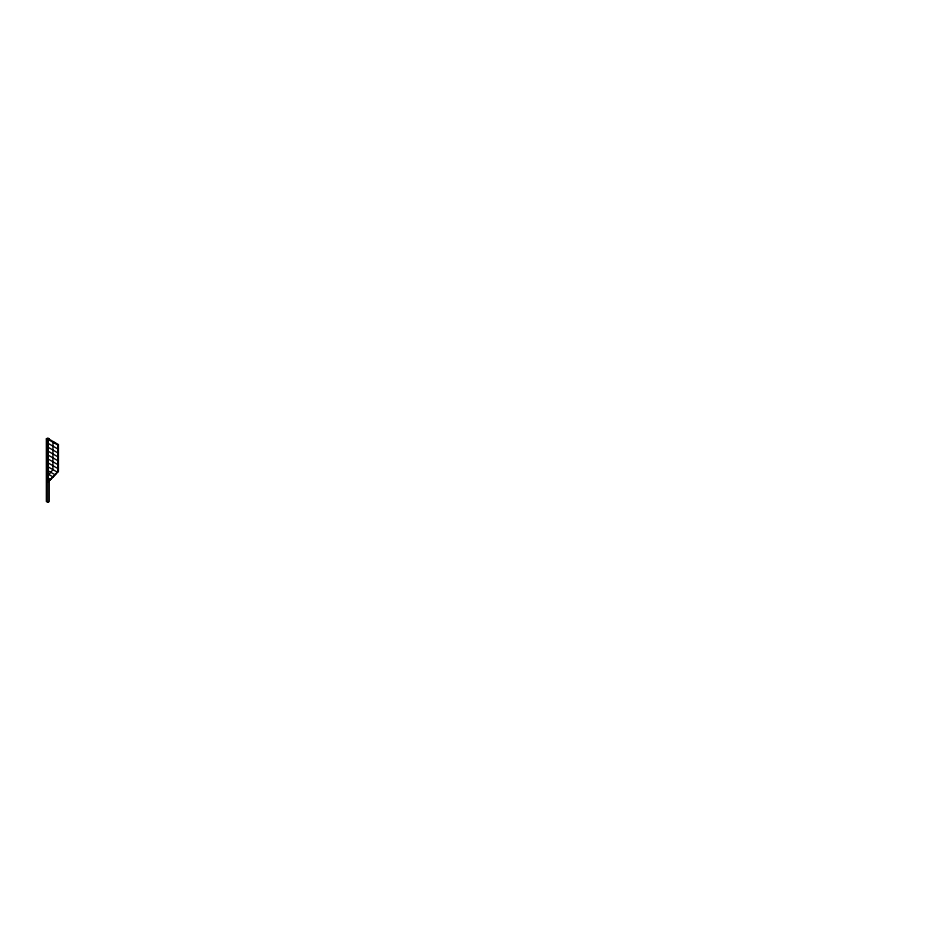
<?xml version="1.0" encoding="UTF-8"?>
<svg xmlns="http://www.w3.org/2000/svg" width="927" height="927" viewBox="0 0 927 927"><rect width="100%" height="100%" fill="white"/><g stroke="black" fill="none" stroke-linecap="round" stroke-linejoin="round"><path stroke-width="1.39" d="M48.169 475.481L52.932 469.63L52.932 442.237L53.65 441.82M48.169 481.901L57.694 471.785L57.694 444.983L48.169 439.491L48.169 481.901L58.413 471.368L58.413 444.566L48.899 439.062M46.35 438.853L47.798 438.019L49.258 438.853L47.798 439.699L46.35 438.853L46.35 501.53L47.798 502.364L49.258 501.53L49.258 480.163M57.694 444.983L58.413 444.566M58.413 448.448L57.694 448.877L48.169 443.373M58.413 452.364L57.694 452.793L48.169 447.289M58.413 456.293L57.694 456.71L48.169 451.206M58.413 460.209L57.694 460.626L48.169 455.122M58.413 464.126L57.694 464.543L48.169 459.039M58.413 468.042L57.694 468.459L48.169 462.955M58.413 471.368L57.335 472.167L48.169 466.872M55.666 474.288L54.948 474.705L48.169 470.8M53.65 476.432L52.932 476.849L48.169 474.103M51.263 478.969L50.545 479.386L48.169 478.019M47.798 439.699L47.798 502.364"/></g></svg>
